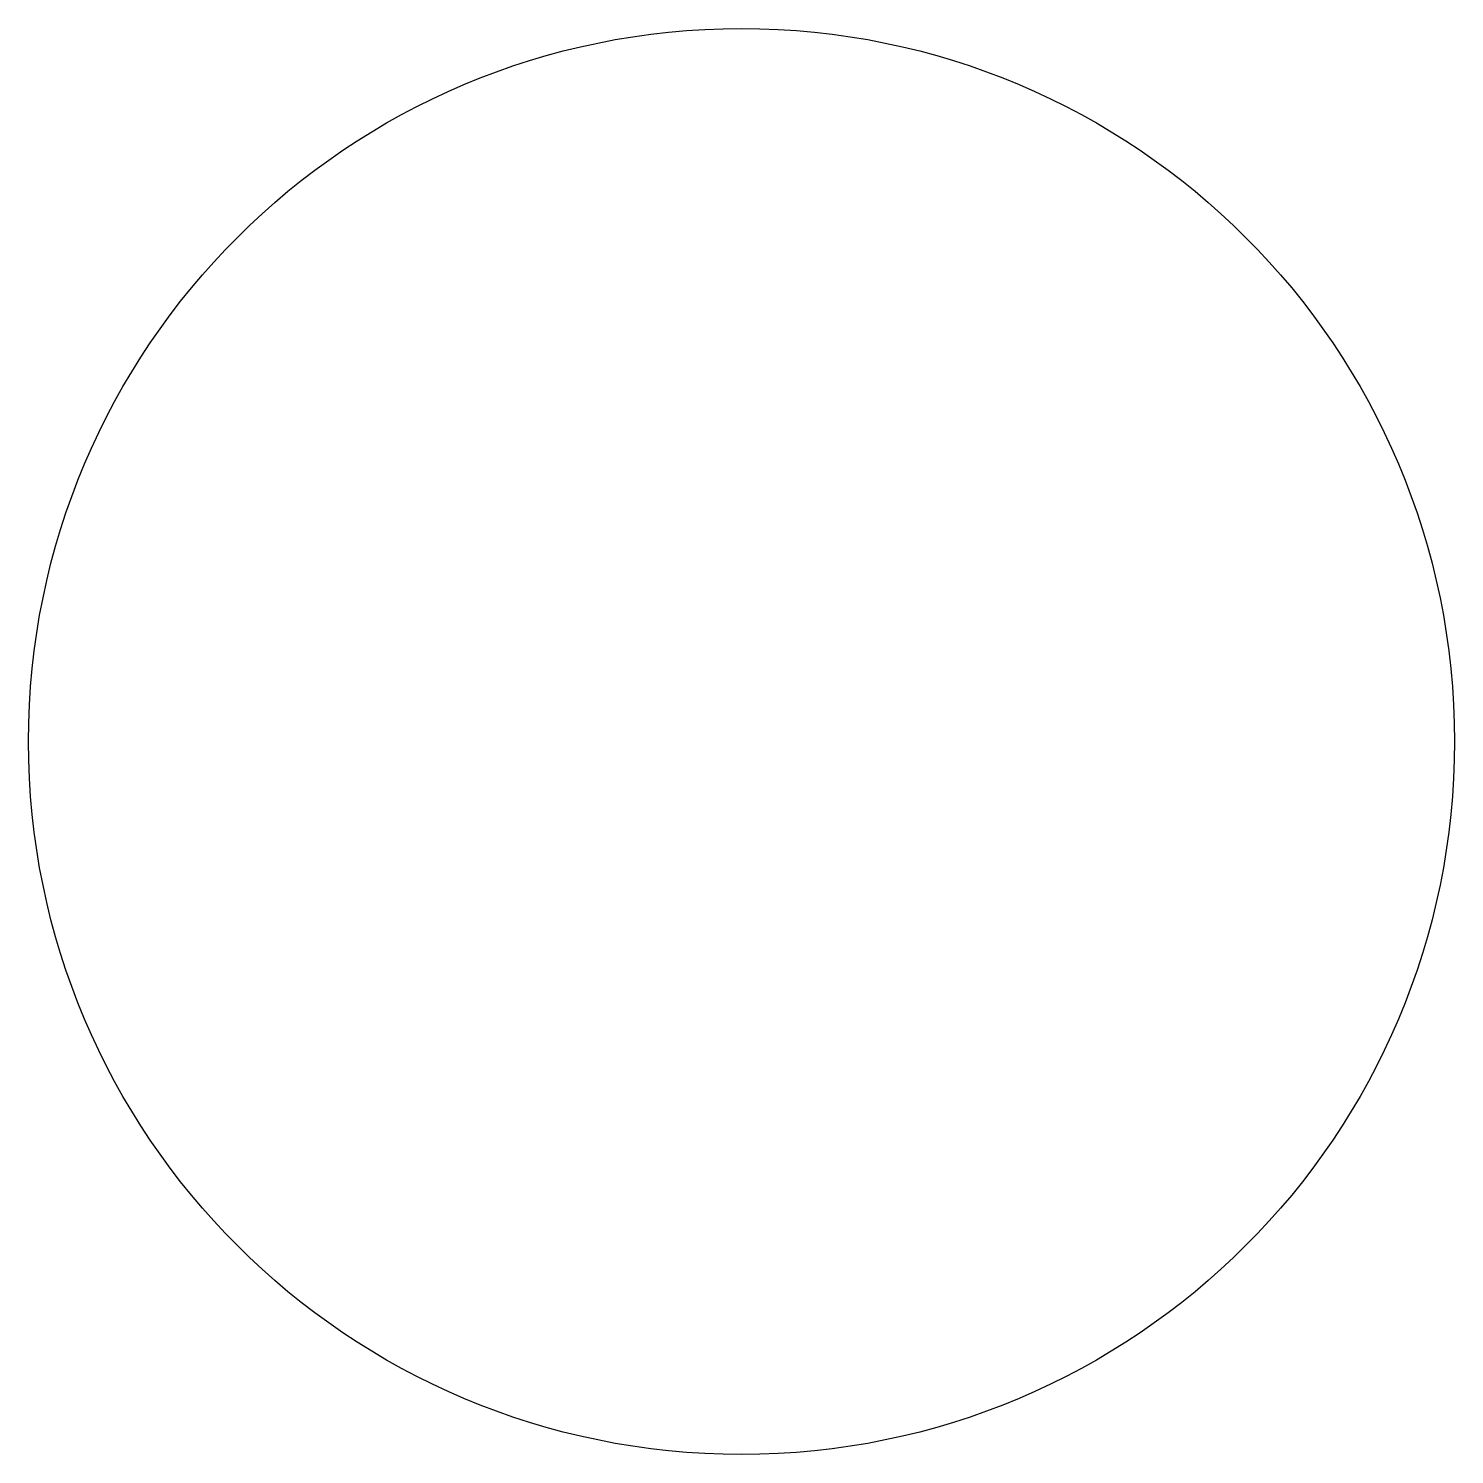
# Model space of a CAD drawing. Extents: x 115.4 to 165.4, y 182.8 to 232.8.
import ezdxf

# ---------------------------------------------------------------- set-up
doc = ezdxf.new("R2010")
doc.units = 0
doc.header["$LTSCALE"] = 15
doc.layers.get('0').update_dxf_attribs({"linetype": 'CONTINUOUS'})

msp = doc.modelspace()

# ---------------------------------------------------------------- linework, layer by layer
at = {"color": 0, "ltscale": 0.05}
msp.add_circle((140.417, 207.8), 25, dxfattribs=at)

doc.saveas('drawing.dxf')
